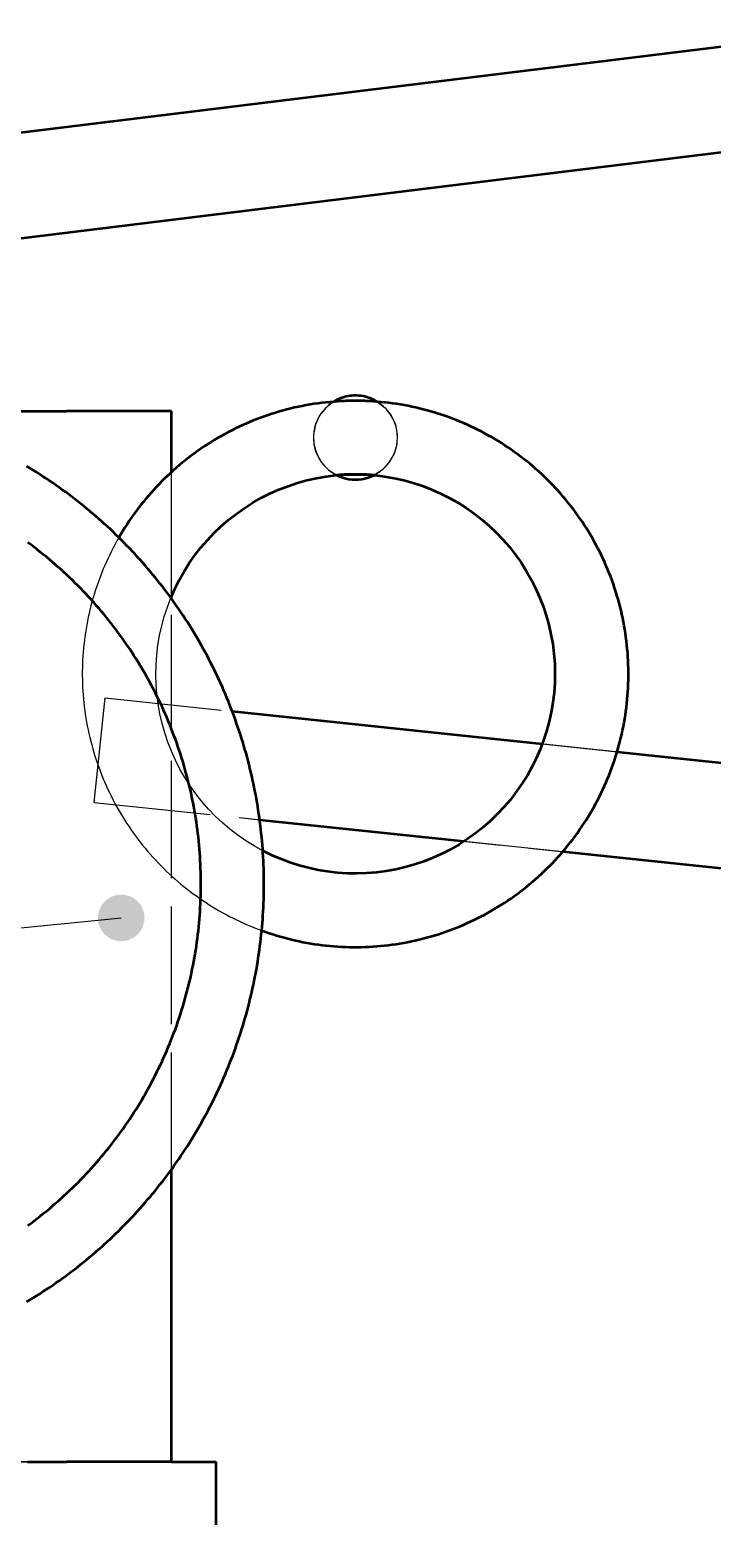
# Model space of a CAD drawing. Header units: millimetres. Extents: x 0 to 594, y 0 to 420.
# Drawn here: x 346.59 to 364.13, y 309.1 to 347.31 of the extents above; entities that cross this region are included whole.
import ezdxf

# ---------------------------------------------------------------- set-up
doc = ezdxf.new("R2010")
doc.units = ezdxf.units.MM
doc.linetypes.add('ISO02-TRAZOS', pattern=[3.75, 3, -0.75])
for name, color, linetype, lineweight in [('01-VISIBLE', 7, 'CONTINUOUS', 50), ('02-OCULTA', 4, 'ISO02-TRAZOS', 25), ('08-FINA', 5, 'CONTINUOUS', 25)]:
    doc.layers.add(name, color=color, linetype=linetype, lineweight=lineweight)

msp = doc.modelspace()

# ---------------------------------------------------------------- hatches: boundary and pattern name
at = {"layer": '08-FINA'}
h = msp.add_hatch(color=7, dxfattribs=at)
h.dxf.hatch_style = 1
edge = h.paths.add_edge_path()
edge.add_arc((348.941, 324.481), 0.6, 0, 360)

# ---------------------------------------------------------------- linework, layer by layer
at = {"layer": '01-VISIBLE'}
for points in [[(326.282, 342.206), (386.453, 349.594)], [(329.691, 339.904), (388.081, 347.073)], [(354.399, 337.748), (354.298, 337.74), (354.197, 337.729), (354.097, 337.718), (353.996, 337.704), (353.896, 337.69), (353.796, 337.674), (353.696, 337.656), (353.596, 337.637), (353.497, 337.617), (353.398, 337.595), (353.3, 337.571), (353.201, 337.547), (353.103, 337.521), (353.006, 337.493), (352.909, 337.464), (352.812, 337.434), (352.716, 337.402), (352.62, 337.369), (352.524, 337.335), (352.43, 337.299), (352.335, 337.261), (352.242, 337.223), (352.148, 337.183), (352.056, 337.142), (351.964, 337.099), (351.873, 337.055), (351.782, 337.01), (351.692, 336.963), (351.602, 336.915), (351.514, 336.866), (351.426, 336.816), (351.339, 336.764), (351.252, 336.711), (351.166, 336.657), (351.082, 336.602), (350.998, 336.545), (350.914, 336.487), (350.832, 336.428), (350.75, 336.368), (350.67, 336.307), (350.59, 336.244), (350.511, 336.18), (350.433, 336.116), (350.356, 336.05), (350.28, 335.983), (350.205, 335.914), (350.131, 335.845), (350.058, 335.775), (349.986, 335.704), (349.915, 335.631), (349.845, 335.558), (349.776, 335.484), (349.708, 335.408), (349.642, 335.332), (349.576, 335.255), (349.511, 335.176), (349.448, 335.097), (349.386, 335.017), (349.325, 334.936), (349.265, 334.854), (349.206, 334.772), (349.149, 334.688), (349.093, 334.604), (349.038, 334.519), (348.984, 334.433), (348.931, 334.346), (348.88, 334.259)], [(352.554, 324.157), (352.648, 324.123), (352.743, 324.09), (352.838, 324.06), (352.934, 324.03), (353.03, 324.002), (353.127, 323.975), (353.223, 323.949), (353.321, 323.925), (353.418, 323.902), (353.516, 323.881), (353.614, 323.861), (353.713, 323.843), (353.812, 323.826), (353.911, 323.81), (354.01, 323.796), (354.109, 323.783), (354.209, 323.771), (354.308, 323.761), (354.408, 323.753), (354.508, 323.746), (354.608, 323.74), (354.708, 323.735), (354.808, 323.733), (354.909, 323.731), (355.009, 323.731), (355.109, 323.732), (355.209, 323.735), (355.309, 323.74), (355.409, 323.745), (355.509, 323.752), (355.609, 323.761), (355.709, 323.771), (355.808, 323.782), (355.908, 323.795), (356.007, 323.809), (356.106, 323.825), (356.205, 323.842), (356.303, 323.86), (356.401, 323.88), (356.499, 323.902), (356.597, 323.924), (356.694, 323.948), (356.791, 323.974), (356.888, 324.001), (356.984, 324.029), (357.08, 324.058), (357.175, 324.089), (357.27, 324.121), (357.364, 324.155), (357.458, 324.19), (357.551, 324.226), (357.644, 324.264), (357.737, 324.303), (357.828, 324.343), (357.92, 324.385), (358.01, 324.428), (358.1, 324.472), (358.189, 324.517), (358.278, 324.564), (358.366, 324.612), (358.453, 324.661), (358.54, 324.712), (358.626, 324.763), (358.711, 324.816), (358.795, 324.871), (358.879, 324.926), (358.961, 324.982), (359.043, 325.04), (359.124, 325.099), (359.205, 325.159), (359.284, 325.22), (359.363, 325.282), (359.44, 325.346), (359.517, 325.41), (359.593, 325.476), (359.667, 325.542), (359.741, 325.61), (359.814, 325.679), (359.886, 325.749), (359.957, 325.819), (360.027, 325.891), (360.096, 325.964), (360.164, 326.038), (360.23, 326.113), (360.296, 326.188), (360.361, 326.265), (360.424, 326.342), (360.486, 326.421), (360.548, 326.5), (360.608, 326.58), (360.667, 326.661), (360.724, 326.743), (360.781, 326.826), (360.837, 326.909), (360.891, 326.994), (360.944, 327.079), (360.996, 327.164), (361.046, 327.251), (361.095, 327.338), (361.144, 327.426), (361.19, 327.515), (361.236, 327.604), (361.28, 327.694), (361.323, 327.784), (361.365, 327.875), (361.405, 327.967), (361.444, 328.059), (361.482, 328.152), (361.519, 328.246), (361.554, 328.339), (361.587, 328.434), (361.62, 328.529), (361.651, 328.624), (361.681, 328.72), (361.709, 328.816), (361.736, 328.912), (361.761, 329.009), (361.785, 329.106), (361.808, 329.204), (361.83, 329.302), (361.85, 329.4), (361.868, 329.499), (361.885, 329.597), (361.901, 329.696), (361.915, 329.795), (361.928, 329.895), (361.94, 329.994), (361.95, 330.094), (361.959, 330.194), (361.966, 330.294), (361.972, 330.394), (361.976, 330.494), (361.979, 330.594), (361.981, 330.694), (361.981, 330.794), (361.979, 330.895), (361.977, 330.995), (361.972, 331.095), (361.967, 331.195), (361.96, 331.295), (361.951, 331.395), (361.941, 331.494), (361.93, 331.594), (361.917, 331.693), (361.903, 331.793), (361.888, 331.892), (361.871, 331.99), (361.852, 332.089), (361.832, 332.187), (361.811, 332.285), (361.789, 332.383), (361.765, 332.48), (361.739, 332.577), (361.712, 332.673), (361.684, 332.77), (361.655, 332.865), (361.624, 332.961), (361.592, 333.056), (361.558, 333.15), (361.523, 333.244), (361.487, 333.337), (361.449, 333.43), (361.411, 333.523), (361.37, 333.614), (361.329, 333.706), (361.286, 333.796), (361.242, 333.886), (361.196, 333.975), (361.15, 334.064), (361.102, 334.152), (361.053, 334.239), (361.002, 334.326), (360.951, 334.412), (360.898, 334.497), (360.844, 334.581), (360.788, 334.665), (360.732, 334.748), (360.674, 334.83), (360.616, 334.911), (360.556, 334.991), (360.494, 335.071), (360.432, 335.149), (360.369, 335.227), (360.304, 335.303), (360.239, 335.379), (360.172, 335.454), (360.105, 335.528), (360.036, 335.601), (359.966, 335.673), (359.895, 335.744), (359.824, 335.814), (359.751, 335.883), (359.677, 335.951), (359.602, 336.017), (359.527, 336.083), (359.45, 336.148), (359.373, 336.211), (359.294, 336.274), (359.215, 336.335), (359.135, 336.395), (359.054, 336.454), (358.972, 336.512), (358.89, 336.569), (358.806, 336.624), (358.722, 336.678), (358.637, 336.731), (358.551, 336.783), (358.465, 336.834), (358.377, 336.883), (358.29, 336.931), (358.201, 336.978), (358.112, 337.024), (358.022, 337.068), (357.931, 337.111), (357.84, 337.153), (357.749, 337.194), (357.656, 337.233), (357.564, 337.271), (357.47, 337.307), (357.377, 337.342), (357.282, 337.376), (357.187, 337.408), (357.092, 337.44), (356.996, 337.469), (356.9, 337.498), (356.804, 337.525), (356.707, 337.55), (356.61, 337.574), (356.512, 337.597), (356.414, 337.619), (356.316, 337.639), (356.218, 337.657), (356.119, 337.675), (356.02, 337.691), (355.921, 337.705), (355.821, 337.718), (355.722, 337.73), (355.622, 337.74), (355.522, 337.748)], [(354.961, 337.906), (354.912, 337.905), (354.863, 337.901), (354.814, 337.896), (354.765, 337.888), (354.717, 337.878), (354.669, 337.866), (354.622, 337.851), (354.576, 337.835), (354.53, 337.816), (354.486, 337.796), (354.442, 337.773), (354.399, 337.748)], [(354.961, 337.771), (354.914, 337.771), (354.867, 337.77), (354.82, 337.769), (354.773, 337.768), (354.727, 337.767), (354.68, 337.765), (354.633, 337.763), (354.586, 337.761), (354.539, 337.758), (354.493, 337.755), (354.446, 337.752), (354.399, 337.748)], [(355.522, 337.748), (355.48, 337.773), (355.436, 337.796), (355.391, 337.816), (355.346, 337.835), (355.3, 337.851), (355.252, 337.866), (355.205, 337.878), (355.157, 337.888), (355.108, 337.896), (355.059, 337.901), (355.01, 337.905), (354.961, 337.906)], [(355.522, 337.748), (355.476, 337.752), (355.429, 337.755), (355.382, 337.758), (355.335, 337.761), (355.289, 337.763), (355.242, 337.765), (355.195, 337.767), (355.148, 337.768), (355.101, 337.769), (355.055, 337.77), (355.008, 337.771), (354.961, 337.771)], [(343.048, 337.501), (347.536, 337.501)], [(350.236, 337.501), (349.966, 337.501), (349.696, 337.501), (349.426, 337.501), (349.156, 337.501), (348.886, 337.501), (348.616, 337.501), (348.346, 337.501), (348.076, 337.501), (347.806, 337.501), (347.536, 337.501)], [(350.236, 335.943), (350.236, 337.501)], [(346.505, 314.61), (346.591, 314.662), (346.676, 314.714), (346.761, 314.767), (346.846, 314.82), (346.93, 314.875), (347.014, 314.93), (347.097, 314.985), (347.18, 315.042), (347.262, 315.099), (347.344, 315.156), (347.426, 315.215), (347.507, 315.274), (347.587, 315.333), (347.667, 315.393), (347.747, 315.454), (347.826, 315.516), (347.904, 315.578), (347.983, 315.641), (348.06, 315.704), (348.137, 315.768), (348.214, 315.833), (348.29, 315.898), (348.365, 315.964), (348.44, 316.03), (348.515, 316.097), (348.588, 316.165), (348.662, 316.233), (348.735, 316.302), (348.807, 316.372), (348.879, 316.442), (348.95, 316.512), (349.02, 316.583), (349.09, 316.655), (349.16, 316.727), (349.228, 316.8), (349.297, 316.873), (349.364, 316.947), (349.431, 317.022), (349.498, 317.097), (349.564, 317.172), (349.629, 317.248), (349.694, 317.325), (349.758, 317.402), (349.821, 317.479), (349.884, 317.557), (349.946, 317.636), (350.007, 317.715), (350.068, 317.794), (350.129, 317.875), (350.188, 317.955), (350.247, 318.036), (350.305, 318.118), (350.363, 318.199), (350.42, 318.282), (350.476, 318.365), (350.532, 318.448), (350.587, 318.532), (350.641, 318.616), (350.695, 318.7), (350.748, 318.786), (350.8, 318.871), (350.852, 318.957), (350.903, 319.043), (350.953, 319.13), (351.002, 319.217), (351.051, 319.304), (351.099, 319.392), (351.147, 319.481), (351.193, 319.569), (351.239, 319.658), (351.285, 319.748), (351.329, 319.837), (351.373, 319.927), (351.416, 320.018), (351.458, 320.109), (351.5, 320.2), (351.541, 320.291), (351.581, 320.383), (351.621, 320.475), (351.659, 320.567), (351.697, 320.66), (351.735, 320.753), (351.771, 320.846), (351.807, 320.94), (351.842, 321.034), (351.876, 321.128), (351.909, 321.222), (351.942, 321.317), (351.974, 321.412), (352.005, 321.507), (352.036, 321.603), (352.065, 321.698), (352.094, 321.794), (352.122, 321.89), (352.15, 321.987), (352.176, 322.083), (352.202, 322.18), (352.227, 322.277), (352.251, 322.374), (352.275, 322.472), (352.297, 322.569), (352.319, 322.667), (352.34, 322.765), (352.361, 322.863), (352.38, 322.961), (352.399, 323.06), (352.417, 323.158), (352.434, 323.257), (352.451, 323.356), (352.466, 323.455), (352.481, 323.554), (352.495, 323.653), (352.508, 323.752), (352.521, 323.852), (352.532, 323.951), (352.543, 324.051), (352.553, 324.151), (352.562, 324.25), (352.571, 324.35), (352.578, 324.45), (352.585, 324.55), (352.591, 324.65), (352.596, 324.75), (352.601, 324.85), (352.604, 324.95), (352.607, 325.05), (352.609, 325.151), (352.61, 325.251), (352.611, 325.351), (352.61, 325.451), (352.609, 325.551), (352.607, 325.651), (352.604, 325.752), (352.601, 325.852), (352.596, 325.952), (352.591, 326.052), (352.585, 326.152), (352.578, 326.252), (352.571, 326.352), (352.562, 326.451), (352.553, 326.551), (352.543, 326.651), (352.532, 326.75), (352.521, 326.85), (352.508, 326.949), (352.495, 327.049), (352.481, 327.148), (352.466, 327.247), (352.451, 327.346), (352.434, 327.445), (352.417, 327.543), (352.399, 327.642), (352.38, 327.74), (352.361, 327.839), (352.34, 327.937), (352.319, 328.035), (352.297, 328.132), (352.275, 328.23), (352.251, 328.327), (352.227, 328.425), (352.202, 328.522), (352.176, 328.618), (352.15, 328.715), (352.122, 328.811), (352.094, 328.907), (352.065, 329.003), (352.036, 329.099), (352.005, 329.195), (351.974, 329.29), (351.942, 329.385), (351.909, 329.479), (351.876, 329.574), (351.842, 329.668), (351.807, 329.762), (351.771, 329.855), (351.735, 329.949), (351.697, 330.042), (351.659, 330.134), (351.621, 330.227), (351.581, 330.319), (351.541, 330.411), (351.5, 330.502), (351.458, 330.593), (351.416, 330.684), (351.373, 330.774), (351.329, 330.865), (351.285, 330.954), (351.239, 331.044), (351.193, 331.133), (351.147, 331.221), (351.099, 331.31), (351.051, 331.397), (351.002, 331.485), (350.953, 331.572), (350.903, 331.659), (350.852, 331.745), (350.8, 331.831), (350.748, 331.916), (350.695, 332.001), (350.641, 332.086), (350.587, 332.17), (350.532, 332.254), (350.476, 332.337), (350.42, 332.42), (350.363, 332.502), (350.305, 332.584), (350.247, 332.666), (350.188, 332.747), (350.129, 332.827), (350.068, 332.907), (350.007, 332.987), (349.946, 333.066), (349.884, 333.145), (349.821, 333.223), (349.758, 333.3), (349.694, 333.377), (349.629, 333.454), (349.564, 333.53), (349.498, 333.605), (349.431, 333.68), (349.364, 333.755), (349.297, 333.829), (349.228, 333.902), (349.16, 333.975), (349.09, 334.047), (349.02, 334.119), (348.95, 334.19), (348.879, 334.26), (348.807, 334.33), (348.735, 334.4), (348.662, 334.468), (348.588, 334.537), (348.515, 334.604), (348.44, 334.671), (348.365, 334.738), (348.29, 334.804), (348.214, 334.869), (348.137, 334.934), (348.06, 334.998), (347.983, 335.061), (347.904, 335.124), (347.826, 335.186), (347.747, 335.247), (347.667, 335.308), (347.587, 335.369), (347.507, 335.428), (347.426, 335.487), (347.344, 335.545), (347.262, 335.603), (347.18, 335.66), (347.097, 335.716), (347.014, 335.772), (346.93, 335.827), (346.846, 335.881), (346.761, 335.935), (346.676, 335.988), (346.591, 336.04), (346.505, 336.092)], [(350.218, 332.706), (350.32, 332.937), (350.433, 333.162), (350.557, 333.382), (350.691, 333.595), (350.836, 333.801), (350.991, 334), (351.156, 334.191), (351.329, 334.374), (351.512, 334.548), (351.702, 334.713), (351.901, 334.869), (352.107, 335.014), (352.32, 335.149), (352.539, 335.273), (352.764, 335.387), (352.995, 335.489), (353.23, 335.58), (353.47, 335.659), (353.713, 335.727), (353.959, 335.782), (354.207, 335.825), (354.457, 335.856), (354.709, 335.875), (354.961, 335.881)], [(354.961, 335.881), (355.212, 335.875), (355.462, 335.856), (355.712, 335.826), (355.959, 335.783), (356.204, 335.728), (356.447, 335.661), (356.685, 335.582), (356.92, 335.492), (357.149, 335.391), (357.374, 335.278), (357.593, 335.154), (357.805, 335.02), (358.011, 334.876), (358.209, 334.722), (358.399, 334.558), (358.582, 334.385), (358.755, 334.203), (358.92, 334.014), (359.075, 333.816), (359.22, 333.611), (359.355, 333.399), (359.479, 333.181), (359.592, 332.957), (359.695, 332.727), (359.786, 332.493), (359.865, 332.255), (359.933, 332.013), (359.989, 331.768), (360.033, 331.521), (360.064, 331.272), (360.084, 331.021), (360.091, 330.77), (360.086, 330.519), (360.068, 330.268), (360.038, 330.019), (359.996, 329.771), (359.942, 329.526), (359.876, 329.283), (359.799, 329.045), (359.709, 328.81), (359.609, 328.58), (359.497, 328.355), (359.374, 328.136), (359.241, 327.923), (359.097, 327.717), (358.944, 327.518), (358.781, 327.327), (358.608, 327.144), (358.428, 326.969), (358.238, 326.804), (358.041, 326.649), (357.837, 326.503), (357.625, 326.367), (357.407, 326.242), (357.184, 326.128), (356.955, 326.024), (356.721, 325.932), (356.483, 325.852), (356.241, 325.783), (355.997, 325.727), (355.75, 325.682), (355.5, 325.649), (355.25, 325.629), (354.999, 325.621), (354.748, 325.625), (354.497, 325.642), (354.248, 325.671), (354, 325.712), (353.754, 325.765), (353.512, 325.83), (353.272, 325.907), (353.037, 325.995), (352.807, 326.095), (352.582, 326.206)], [(354.961, 335.881), (354.921, 335.881), (354.881, 335.88), (354.841, 335.879), (354.801, 335.878), (354.761, 335.877), (354.721, 335.875), (354.681, 335.873), (354.641, 335.871), (354.601, 335.868), (354.561, 335.865), (354.521, 335.862), (354.481, 335.858)], [(354.481, 335.858), (354.556, 335.824), (354.634, 335.796), (354.714, 335.774), (354.796, 335.759), (354.878, 335.749), (354.961, 335.746), (355.044, 335.749), (355.126, 335.759), (355.207, 335.774), (355.287, 335.796), (355.365, 335.824), (355.441, 335.858)], [(355.441, 335.858), (355.401, 335.862), (355.361, 335.865), (355.321, 335.868), (355.281, 335.871), (355.241, 335.873), (355.201, 335.875), (355.161, 335.877), (355.121, 335.878), (355.081, 335.879), (355.041, 335.88), (355.001, 335.881), (354.961, 335.881)], [(350.991, 325.351), (350.99, 325.451), (350.989, 325.551), (350.987, 325.651), (350.983, 325.751), (350.979, 325.851), (350.974, 325.951), (350.968, 326.051), (350.961, 326.151), (350.954, 326.251), (350.945, 326.35), (350.935, 326.45), (350.925, 326.55), (350.913, 326.649), (350.901, 326.748), (350.887, 326.847), (350.873, 326.947), (350.858, 327.045), (350.842, 327.144), (350.825, 327.243), (350.807, 327.341), (350.788, 327.44), (350.769, 327.538), (350.748, 327.636), (350.727, 327.734), (350.704, 327.831), (350.681, 327.928), (350.657, 328.026), (350.632, 328.123), (350.606, 328.219), (350.579, 328.316), (350.551, 328.412), (350.523, 328.508), (350.493, 328.603), (350.463, 328.699), (350.432, 328.794), (350.4, 328.889), (350.367, 328.983), (350.333, 329.077), (350.298, 329.171), (350.262, 329.265), (350.226, 329.358), (350.189, 329.451), (350.151, 329.543), (350.112, 329.636), (350.072, 329.727), (350.031, 329.819), (349.99, 329.91), (349.947, 330.001), (349.904, 330.091), (349.86, 330.181), (349.815, 330.27), (349.77, 330.359), (349.723, 330.448), (349.676, 330.536), (349.628, 330.624), (349.579, 330.711), (349.529, 330.798), (349.479, 330.885), (349.427, 330.97), (349.375, 331.056), (349.322, 331.141), (349.269, 331.225), (349.214, 331.309), (349.159, 331.393), (349.103, 331.476), (349.046, 331.558), (348.989, 331.64), (348.931, 331.722), (348.872, 331.803), (348.812, 331.883), (348.751, 331.963), (348.69, 332.042), (348.628, 332.12), (348.566, 332.199), (348.502, 332.276), (348.438, 332.353), (348.373, 332.429), (348.308, 332.505), (348.242, 332.58), (348.175, 332.655), (348.107, 332.728), (348.039, 332.802), (347.97, 332.874), (347.901, 332.946), (347.831, 333.018), (347.76, 333.088), (347.688, 333.158), (347.616, 333.228), (347.543, 333.296), (347.47, 333.364), (347.396, 333.432), (347.321, 333.499), (347.246, 333.565), (347.17, 333.63), (347.094, 333.694), (347.017, 333.758), (346.939, 333.821), (346.861, 333.884), (346.782, 333.946), (346.703, 334.007), (346.623, 334.067), (346.542, 334.126)], [(350.236, 332.681), (350.236, 332.749)], [(351.795, 329.792), (359.766, 328.954)], [(361.69, 328.752), (383.953, 326.412)], [(352.501, 327.003), (357.758, 326.45)], [(360.292, 326.184), (383.67, 323.727)], [(346.542, 316.575), (346.623, 316.635), (346.703, 316.695), (346.782, 316.756), (346.861, 316.818), (346.939, 316.88), (347.017, 316.944), (347.094, 317.007), (347.17, 317.072), (347.246, 317.137), (347.321, 317.203), (347.396, 317.27), (347.47, 317.337), (347.543, 317.405), (347.616, 317.474), (347.688, 317.543), (347.76, 317.613), (347.831, 317.684), (347.901, 317.756), (347.97, 317.827), (348.039, 317.9), (348.107, 317.973), (348.175, 318.047), (348.242, 318.122), (348.308, 318.197), (348.373, 318.273), (348.438, 318.349), (348.502, 318.426), (348.566, 318.503), (348.628, 318.581), (348.69, 318.66), (348.751, 318.739), (348.812, 318.819), (348.872, 318.899), (348.931, 318.98), (348.989, 319.062), (349.046, 319.143), (349.103, 319.226), (349.159, 319.309), (349.214, 319.392), (349.269, 319.476), (349.322, 319.561), (349.375, 319.646), (349.427, 319.731), (349.479, 319.817), (349.529, 319.904), (349.579, 319.991), (349.628, 320.078), (349.676, 320.166), (349.723, 320.254), (349.77, 320.342), (349.815, 320.432), (349.86, 320.521), (349.904, 320.611), (349.947, 320.701), (349.99, 320.792), (350.031, 320.883), (350.072, 320.974), (350.112, 321.066), (350.151, 321.158), (350.189, 321.251), (350.226, 321.344), (350.262, 321.437), (350.298, 321.531), (350.333, 321.624), (350.367, 321.719), (350.4, 321.813), (350.432, 321.908), (350.463, 322.003), (350.493, 322.098), (350.523, 322.194), (350.551, 322.29), (350.579, 322.386), (350.606, 322.483), (350.632, 322.579), (350.657, 322.676), (350.681, 322.773), (350.704, 322.871), (350.727, 322.968), (350.748, 323.066), (350.769, 323.164), (350.788, 323.262), (350.807, 323.36), (350.825, 323.459), (350.842, 323.558), (350.858, 323.656), (350.873, 323.755), (350.887, 323.854), (350.901, 323.954), (350.913, 324.053), (350.925, 324.152), (350.935, 324.252), (350.945, 324.351), (350.954, 324.451), (350.961, 324.551), (350.968, 324.651), (350.974, 324.751), (350.979, 324.851), (350.983, 324.951), (350.987, 325.051), (350.989, 325.151), (350.99, 325.251), (350.991, 325.351)], [(350.236, 310.501), (350.236, 318.021)], [(346.529, 310.501), (346.781, 310.501), (347.032, 310.501), (347.284, 310.501), (347.536, 310.501)], [(350.236, 310.501), (349.966, 310.501), (349.696, 310.501), (349.426, 310.501), (349.156, 310.501), (348.886, 310.501), (348.616, 310.501), (348.346, 310.501), (348.076, 310.501), (347.806, 310.501), (347.536, 310.501)], [(350.236, 310.501), (350.428, 310.501), (350.619, 310.501), (350.811, 310.501), (351.002, 310.501), (351.194, 310.501), (351.386, 310.501)], [(351.386, 303.751), (351.386, 310.501)]]:
    msp.add_lwpolyline(points, dxfattribs=at)
at = {"layer": '02-OCULTA'}
for points in [[(326.282, 342.206), (386.453, 349.594)], [(326.611, 339.526), (388.081, 347.073)], [(356.041, 336.826), (356.036, 336.927), (356.022, 337.027), (355.998, 337.126), (355.966, 337.222), (355.924, 337.314), (355.874, 337.402), (355.816, 337.485), (355.751, 337.562), (355.678, 337.633), (355.6, 337.697), (355.515, 337.753), (355.426, 337.801), (355.333, 337.84), (355.236, 337.87), (355.137, 337.891), (355.037, 337.903), (354.936, 337.906), (354.835, 337.898), (354.735, 337.882), (354.637, 337.856), (354.542, 337.821), (354.45, 337.778), (354.363, 337.726), (354.282, 337.666), (354.206, 337.598), (354.137, 337.524), (354.075, 337.444), (354.021, 337.359), (353.976, 337.268), (353.938, 337.174), (353.91, 337.077), (353.892, 336.977), (353.882, 336.877), (353.882, 336.775), (353.892, 336.674), (353.91, 336.575), (353.938, 336.478), (353.976, 336.384), (354.021, 336.293), (354.075, 336.208), (354.137, 336.127), (354.206, 336.053), (354.282, 335.986), (354.363, 335.926), (354.45, 335.874), (354.542, 335.831), (354.637, 335.796), (354.735, 335.77), (354.835, 335.753), (354.936, 335.746), (355.037, 335.749), (355.137, 335.76), (355.236, 335.782), (355.333, 335.812), (355.426, 335.851), (355.515, 335.899), (355.6, 335.955), (355.678, 336.019), (355.751, 336.09), (355.816, 336.167), (355.874, 336.25), (355.924, 336.338), (355.966, 336.43), (355.998, 336.526), (356.022, 336.625), (356.036, 336.725), (356.041, 336.826)], [(354.399, 337.748), (354.198, 337.591), (354.04, 337.39), (353.933, 337.158), (353.884, 336.907), (353.895, 336.652), (353.966, 336.406), (354.092, 336.184), (354.267, 335.998), (354.481, 335.858)], [(355.522, 337.748), (355.723, 337.591), (355.882, 337.39), (355.989, 337.158), (356.038, 336.907), (356.027, 336.652), (355.956, 336.406), (355.83, 336.184), (355.655, 335.998), (355.441, 335.858)], [(332.686, 337.501), (347.536, 337.501)], [(350.236, 337.501), (349.966, 337.501), (349.696, 337.501), (349.426, 337.501), (349.156, 337.501), (348.886, 337.501), (348.616, 337.501), (348.346, 337.501), (348.076, 337.501), (347.806, 337.501), (347.536, 337.501)], [(350.236, 310.501), (350.236, 337.501)], [(352.611, 325.351), (352.61, 325.451), (352.609, 325.551), (352.607, 325.651), (352.604, 325.751), (352.601, 325.851), (352.596, 325.951), (352.591, 326.051), (352.585, 326.151), (352.578, 326.251), (352.571, 326.35), (352.562, 326.45), (352.553, 326.55), (352.543, 326.649), (352.532, 326.749), (352.521, 326.848), (352.508, 326.947), (352.495, 327.047), (352.481, 327.146), (352.467, 327.245), (352.451, 327.343), (352.435, 327.442), (352.418, 327.541), (352.4, 327.639), (352.381, 327.737), (352.361, 327.836), (352.341, 327.933), (352.32, 328.031), (352.298, 328.129), (352.276, 328.226), (352.252, 328.324), (352.228, 328.421), (352.203, 328.518), (352.177, 328.614), (352.151, 328.711), (352.124, 328.807), (352.095, 328.903), (352.067, 328.999), (352.037, 329.094), (352.007, 329.19), (351.976, 329.285), (351.944, 329.38), (351.911, 329.474), (351.878, 329.569), (351.844, 329.663), (351.809, 329.756), (351.773, 329.85), (351.737, 329.943), (351.7, 330.036), (351.662, 330.129), (351.623, 330.221), (351.584, 330.313), (351.544, 330.405), (351.503, 330.496), (351.461, 330.587), (351.419, 330.678), (351.376, 330.768), (351.332, 330.858), (351.288, 330.948), (351.243, 331.037), (351.197, 331.126), (351.15, 331.214), (351.103, 331.303), (351.055, 331.39), (351.006, 331.478), (350.957, 331.565), (350.907, 331.651), (350.856, 331.738), (350.805, 331.823), (350.752, 331.909), (350.7, 331.994), (350.646, 332.078), (350.592, 332.162), (350.537, 332.246), (350.482, 332.329), (350.425, 332.412), (350.369, 332.494), (350.311, 332.576), (350.253, 332.658), (350.194, 332.739), (350.135, 332.819), (350.075, 332.899), (350.014, 332.979), (349.952, 333.058), (349.89, 333.136), (349.828, 333.214), (349.765, 333.292), (349.701, 333.369), (349.636, 333.445), (349.571, 333.521), (349.505, 333.597), (349.439, 333.672), (349.372, 333.746), (349.305, 333.82), (349.237, 333.893), (349.168, 333.966), (349.099, 334.038), (349.029, 334.11), (348.959, 334.181), (348.888, 334.251), (348.816, 334.321), (348.744, 334.391), (348.671, 334.46), (348.598, 334.528), (348.524, 334.595), (348.45, 334.662), (348.375, 334.729), (348.3, 334.795), (348.224, 334.86), (348.148, 334.925), (348.071, 334.989), (347.994, 335.052), (347.916, 335.115), (347.837, 335.177), (347.758, 335.239), (347.679, 335.299), (347.599, 335.36), (347.519, 335.419), (347.438, 335.478), (347.357, 335.537), (347.275, 335.594), (347.193, 335.651), (347.11, 335.708), (347.027, 335.763), (346.943, 335.818), (346.859, 335.873), (346.775, 335.926), (346.69, 335.979), (346.605, 336.032), (346.519, 336.083)], [(350.236, 332.749), (350.236, 335.943)], [(348.88, 334.259), (348.831, 334.171), (348.782, 334.083), (348.735, 333.995), (348.69, 333.906), (348.645, 333.816), (348.602, 333.725), (348.56, 333.634), (348.52, 333.542), (348.48, 333.45), (348.442, 333.357), (348.406, 333.263), (348.371, 333.169), (348.337, 333.075), (348.304, 332.98), (348.273, 332.884), (348.243, 332.789), (348.215, 332.692), (348.188, 332.596), (348.162, 332.499), (348.138, 332.401), (348.115, 332.304), (348.093, 332.206), (348.073, 332.107), (348.054, 332.009), (348.037, 331.91), (348.021, 331.811), (348.007, 331.712), (347.994, 331.612), (347.982, 331.512), (347.972, 331.413), (347.963, 331.313), (347.956, 331.212), (347.95, 331.112), (347.946, 331.012), (347.943, 330.912), (347.941, 330.811), (347.941, 330.711), (347.942, 330.611), (347.945, 330.51), (347.949, 330.41), (347.955, 330.31), (347.962, 330.21), (347.97, 330.11), (347.98, 330.01), (347.991, 329.91), (348.004, 329.811), (348.018, 329.711), (348.034, 329.612), (348.051, 329.513), (348.069, 329.415), (348.089, 329.316), (348.11, 329.218), (348.133, 329.12), (348.157, 329.023), (348.182, 328.926), (348.209, 328.829), (348.237, 328.733), (348.267, 328.637), (348.298, 328.541), (348.33, 328.446), (348.363, 328.352), (348.398, 328.258), (348.435, 328.164), (348.472, 328.071), (348.511, 327.979), (348.552, 327.887), (348.593, 327.796), (348.636, 327.705), (348.68, 327.615), (348.726, 327.525), (348.773, 327.436), (348.821, 327.348), (348.87, 327.261), (348.92, 327.174), (348.972, 327.088), (349.025, 327.003), (349.079, 326.918), (349.135, 326.835), (349.191, 326.752), (349.249, 326.67), (349.308, 326.589), (349.368, 326.508), (349.429, 326.429), (349.492, 326.35), (349.555, 326.272), (349.62, 326.196), (349.685, 326.12), (349.752, 326.045), (349.82, 325.971), (349.889, 325.898), (349.959, 325.826), (350.029, 325.755), (350.101, 325.685), (350.174, 325.616), (350.248, 325.548), (350.323, 325.481), (350.399, 325.415), (350.476, 325.351), (350.553, 325.287), (350.632, 325.225), (350.711, 325.163), (350.792, 325.103), (350.873, 325.044), (350.955, 324.986), (351.038, 324.93), (351.121, 324.874), (351.206, 324.82), (351.291, 324.767), (351.377, 324.715), (351.463, 324.664), (351.551, 324.615), (351.639, 324.567), (351.727, 324.52), (351.817, 324.474), (351.907, 324.43), (351.998, 324.387), (352.089, 324.345), (352.181, 324.305), (352.273, 324.266), (352.366, 324.228), (352.46, 324.192), (352.554, 324.157)], [(352.582, 326.206), (352.36, 326.329), (352.146, 326.462), (351.938, 326.606), (351.737, 326.76), (351.544, 326.924), (351.36, 327.097), (351.184, 327.279), (351.017, 327.47), (350.86, 327.668), (350.713, 327.874), (350.577, 328.087), (350.451, 328.306), (350.336, 328.532), (350.232, 328.762), (350.14, 328.998), (350.059, 329.238), (349.99, 329.481), (349.934, 329.728), (349.89, 329.977), (349.858, 330.228), (349.838, 330.48), (349.831, 330.733), (349.836, 330.986), (349.854, 331.238), (349.884, 331.489), (349.927, 331.738), (349.982, 331.985), (350.048, 332.229), (350.127, 332.47), (350.218, 332.706)], [(350.236, 318.021), (350.236, 332.681)], [(348.247, 327.45), (348.529, 330.135)], [(348.247, 327.45), (348.529, 330.135)], [(348.529, 330.135), (351.795, 329.792)], [(348.529, 330.135), (383.953, 326.412)], [(359.766, 328.954), (361.69, 328.752)], [(348.247, 327.45), (352.501, 327.003)], [(348.247, 327.45), (383.67, 323.727)], [(357.758, 326.45), (360.292, 326.184)], [(346.519, 314.618), (346.605, 314.67), (346.69, 314.722), (346.775, 314.775), (346.859, 314.829), (346.943, 314.883), (347.027, 314.938), (347.11, 314.994), (347.193, 315.051), (347.275, 315.108), (347.357, 315.165), (347.438, 315.224), (347.519, 315.282), (347.599, 315.342), (347.679, 315.402), (347.758, 315.463), (347.837, 315.525), (347.916, 315.587), (347.994, 315.65), (348.071, 315.713), (348.148, 315.777), (348.224, 315.842), (348.3, 315.907), (348.375, 315.973), (348.45, 316.039), (348.524, 316.106), (348.598, 316.174), (348.671, 316.242), (348.744, 316.311), (348.816, 316.38), (348.888, 316.45), (348.959, 316.521), (349.029, 316.592), (349.099, 316.664), (349.168, 316.736), (349.237, 316.809), (349.305, 316.882), (349.372, 316.956), (349.439, 317.03), (349.505, 317.105), (349.571, 317.181), (349.636, 317.257), (349.701, 317.333), (349.765, 317.41), (349.828, 317.488), (349.89, 317.566), (349.952, 317.644), (350.014, 317.723), (350.075, 317.803), (350.135, 317.883), (350.194, 317.963), (350.253, 318.044), (350.311, 318.126), (350.369, 318.207), (350.425, 318.29), (350.482, 318.373), (350.537, 318.456), (350.592, 318.539), (350.646, 318.624), (350.7, 318.708), (350.752, 318.793), (350.805, 318.878), (350.856, 318.964), (350.907, 319.05), (350.957, 319.137), (351.006, 319.224), (351.055, 319.311), (351.103, 319.399), (351.15, 319.487), (351.197, 319.576), (351.243, 319.665), (351.288, 319.754), (351.332, 319.844), (351.376, 319.934), (351.419, 320.024), (351.461, 320.115), (351.503, 320.206), (351.544, 320.297), (351.584, 320.389), (351.623, 320.481), (351.662, 320.573), (351.7, 320.666), (351.737, 320.759), (351.773, 320.852), (351.809, 320.945), (351.844, 321.039), (351.878, 321.133), (351.911, 321.227), (351.944, 321.322), (351.976, 321.417), (352.007, 321.512), (352.037, 321.607), (352.067, 321.703), (352.095, 321.799), (352.124, 321.895), (352.151, 321.991), (352.177, 322.087), (352.203, 322.184), (352.228, 322.281), (352.252, 322.378), (352.276, 322.475), (352.298, 322.573), (352.32, 322.671), (352.341, 322.768), (352.361, 322.866), (352.381, 322.964), (352.4, 323.063), (352.418, 323.161), (352.435, 323.26), (352.451, 323.358), (352.467, 323.457), (352.481, 323.556), (352.495, 323.655), (352.508, 323.754), (352.521, 323.854), (352.532, 323.953), (352.543, 324.053), (352.553, 324.152), (352.562, 324.252), (352.571, 324.351), (352.578, 324.451), (352.585, 324.551), (352.591, 324.651), (352.596, 324.751), (352.601, 324.851), (352.604, 324.951), (352.607, 325.051), (352.609, 325.151), (352.61, 325.251), (352.611, 325.351)], [(332.686, 310.501), (347.536, 310.501)], [(332.686, 310.501), (347.536, 310.501)], [(351.386, 310.501), (351.135, 310.501), (350.885, 310.501), (350.634, 310.501), (350.384, 310.501), (350.133, 310.501), (349.883, 310.501), (349.632, 310.501), (349.381, 310.501), (349.131, 310.501), (348.88, 310.501), (348.63, 310.501), (348.379, 310.501), (348.129, 310.501), (347.878, 310.501), (347.627, 310.501), (347.377, 310.501), (347.126, 310.501), (346.876, 310.501), (346.625, 310.501), (346.375, 310.501)], [(347.536, 310.501), (347.806, 310.501), (348.076, 310.501), (348.346, 310.501), (348.616, 310.501), (348.886, 310.501), (349.156, 310.501), (349.426, 310.501), (349.696, 310.501), (349.966, 310.501), (350.236, 310.501)], [(350.236, 310.501), (349.966, 310.501), (349.696, 310.501), (349.426, 310.501), (349.156, 310.501), (348.886, 310.501), (348.616, 310.501), (348.346, 310.501), (348.076, 310.501), (347.806, 310.501), (347.536, 310.501)]]:
    msp.add_lwpolyline(points, dxfattribs=at)
at = {"layer": '08-FINA'}
msp.add_line((310.191, 320.633), (348.941, 324.481), dxfattribs=at)
msp.add_circle((353.473, 326.5), 40.263, dxfattribs=at)

doc.saveas('drawing.dxf')
